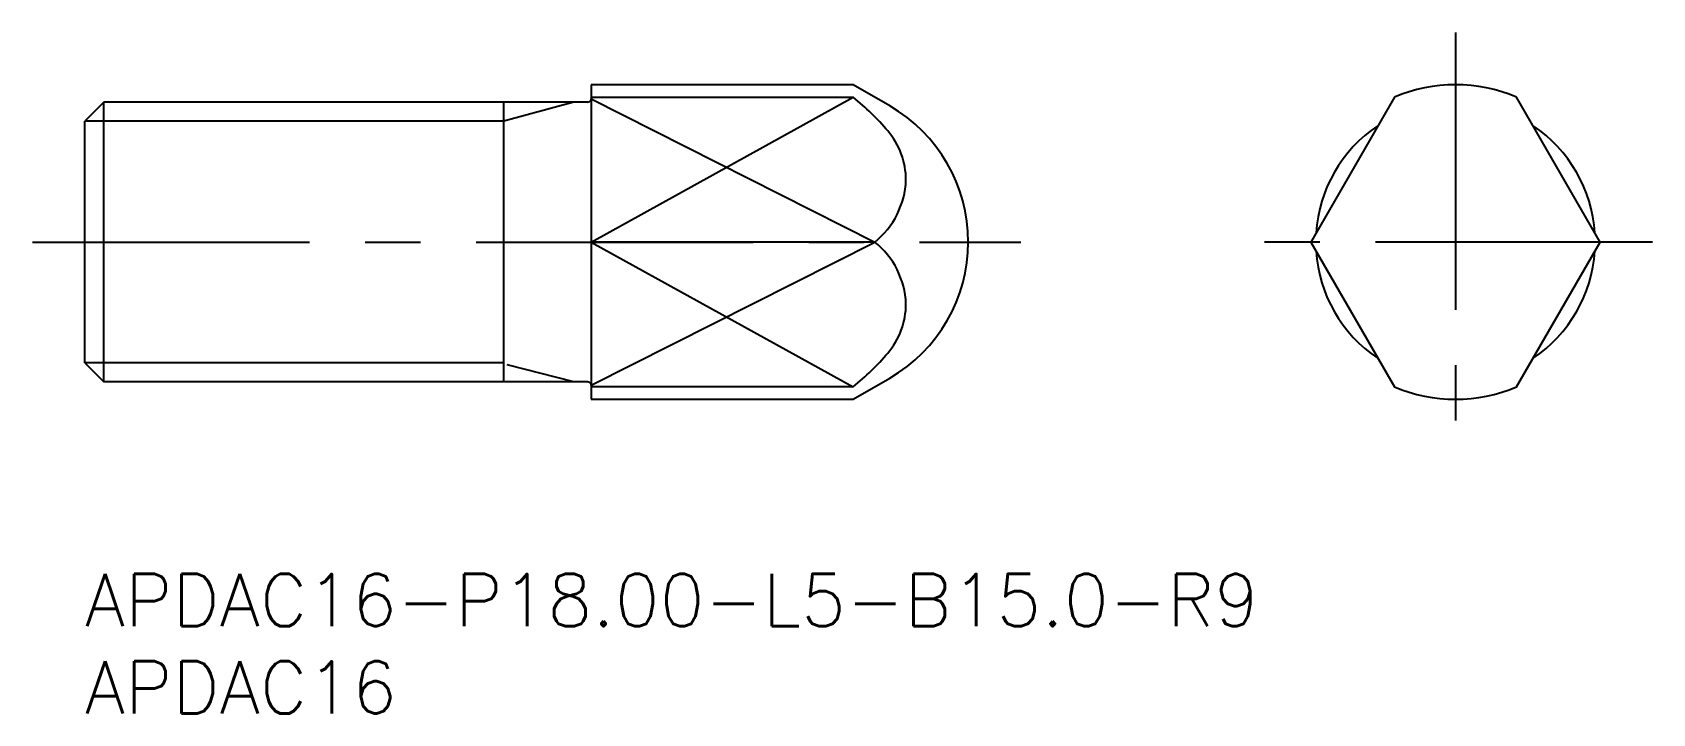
# Model space of a CAD drawing. Extents: x -3 to 89.8, y -8 to 31.
import ezdxf

# ---------------------------------------------------------------- set-up
doc = ezdxf.new("R2010")
doc.units = 0
doc.header["$LTSCALE"] = 0.5
doc.linetypes.add('CENTER', pattern=[50.8, 31.75, -6.35, 6.35, -6.35])
for name, color, linetype in [('MSM_CENTER', 1, 'CENTER'), ('MSM_CONTINUOUS', 7, 'CONTINUOUS'), ('MSM_NARROW', 5, 'CONTINUOUS'), ('MSM_PART_NUMBER', 7, 'CONTINUOUS')]:
    doc.layers.add(name, color=color, linetype=linetype)
doc.styles.get("Standard").update_dxf_attribs({"font": 'txt.shx', "height": 1, "bigfont": 'bigfont.shx'})

# ---------------------------------------------------------------- blocks, each defined once
blk = doc.blocks.new('*U15')
at = {"layer": 'MSM_PART_NUMBER'}
blk.add_text('APDAC16-P18.00-L5-B15.0-R9', height=3, dxfattribs=at).set_placement((0, -3))
blk = doc.blocks.new('*U16')
at = {"layer": 'MSM_PART_NUMBER'}
blk.add_text('APDAC16', height=3, dxfattribs=at).set_placement((0, -8))

msp = doc.modelspace()

# ---------------------------------------------------------------- linework, layer by layer
at = {"layer": 'MSM_CENTER'}
for p, q in [((78.481, 31), (78.481, 7)), ((-3, 19), (53.588, 19)), ((89.768, 19), (67.194, 19))]:
    msp.add_line(p, q, dxfattribs=at)
at = {"layer": 'MSM_CONTINUOUS'}
for p, q in [((44, 28), (29, 28)), ((29, 28), (29, 10)), ((46.088, 26.794), (44, 28)), ((1.082, 27), (0, 25.917)), ((28.8, 27), (1.082, 27)), ((1.082, 11), (1.082, 27)), ((24, 11), (24, 27)), ((29, 27.292), (44, 27.292)), ((74.981, 27.292), (70.194, 19)), ((86.768, 19), (81.981, 27.292)), ((0, 12.082), (0, 25.917)), ((45.235, 19), (29, 19)), ((70.194, 19), (74.981, 10.708)), ((81.981, 10.708), (86.768, 19)), ((0, 12.082), (1.082, 11)), ((44, 10), (46.088, 11.206)), ((28.8, 11), (1.082, 11)), ((44, 10.708), (29, 10.708)), ((29, 10), (44, 10))]:
    msp.add_line(p, q, dxfattribs=at)
for centre, radius, start, end in [((78.481, 19), 9, 67.11462, 112.88538), ((28.8, 27.2), 0.2, 270, 0), ((34.108, 15.199), 15.624, 40.55419, 50.71649), ((41.588, 19), 9, 300, 60), ((42.683, 22.539), 4.336, 0.04828, 40.5305), ((78.481, 19), 8, 123.78059, 176.21941), ((78.481, 19), 8, 3.78059, 56.21941), ((42.226, 22.736), 4.797, 308.84858, 357.68372), ((42.226, 15.264), 4.797, 2.31628, 51.15142), ((78.481, 19), 8, 183.78059, 236.21941), ((78.481, 19), 8, 303.78059, 356.21941), ((42.683, 15.461), 4.336, 319.4695, 359.95172), ((34.108, 22.801), 15.624, 309.28351, 319.44581), ((28.8, 10.8), 0.2, 0, 90), ((78.481, 19), 9, 247.11462, 292.88538)]:
    msp.add_arc(centre, radius, start, end, dxfattribs=at)
at = {"layer": 'MSM_NARROW'}
for p, q in [((28, 27), (24, 25.917)), ((29, 19), (44, 27.292)), ((29, 27.2), (45.235, 19)), ((24, 25.917), (0, 25.917)), ((29, 10.8), (45.235, 19)), ((29, 19), (44, 10.708)), ((24, 12.082), (0, 12.082)), ((28, 11), (24.185, 11.976))]:
    msp.add_line(p, q, dxfattribs=at)

# ---------------------------------------------------------------- block references
at = {"layer": 'MSM_CONTINUOUS'}
for name in ['*U15', '*U16']:
    msp.add_blockref(name, (0, 0), dxfattribs=at)

doc.saveas('drawing.dxf')
